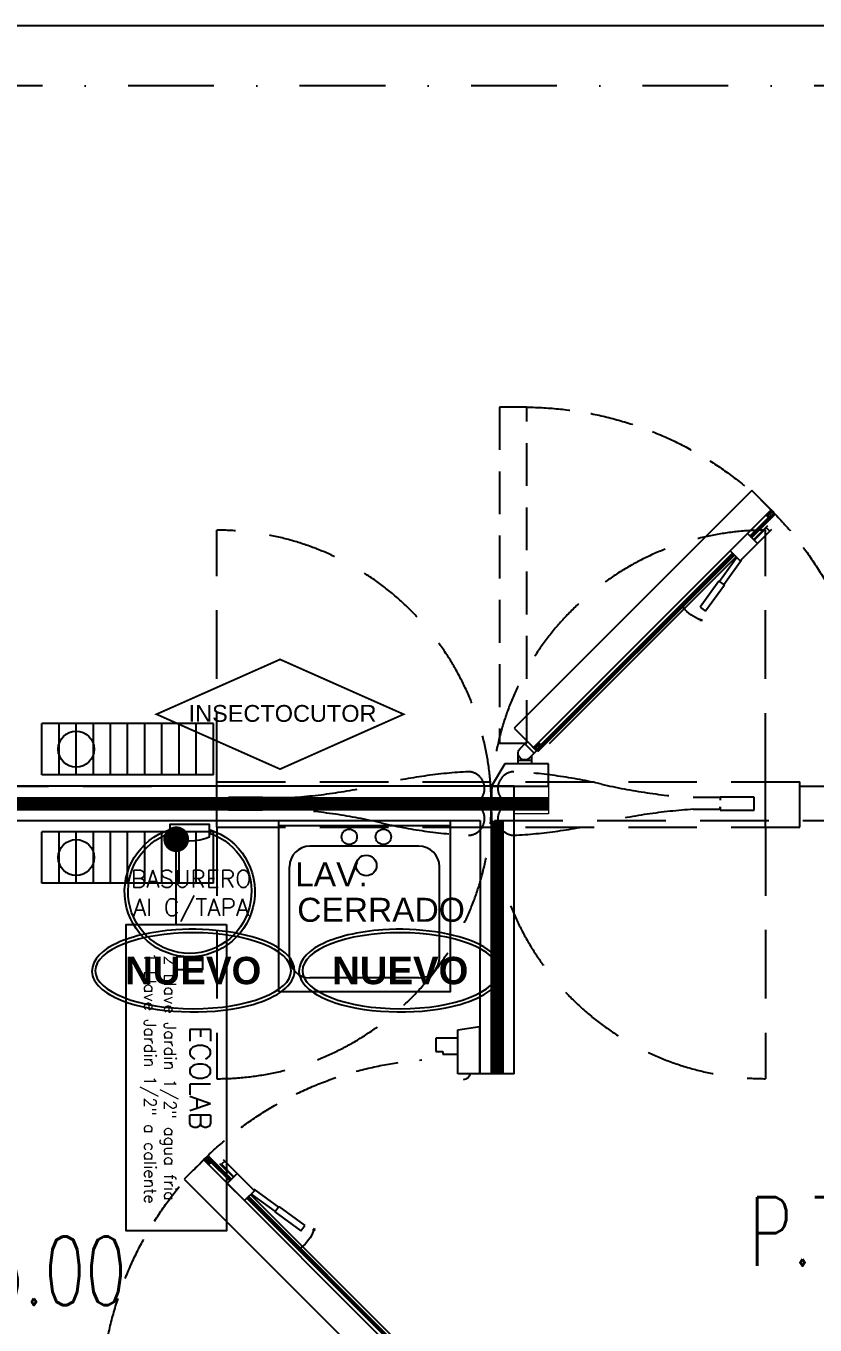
# Model space of a CAD drawing. Header units: millimetres. Extents: x 340 to 1003762, y 22 to 362022.
# Drawn here: x 572954 to 575255, y 287443 to 291232 of the extents above; entities that cross this region are included whole.
import ezdxf
from ezdxf.enums import TextEntityAlignment as Align

# ---------------------------------------------------------------- set-up
doc = ezdxf.new("R2010")
doc.units = ezdxf.units.MM
for name, pattern in [('LSBB_P_002 - PLANTA 1° NIVEL SALA DE VENTAS$0$000_ALTILLO PROPUESTA$0$HIDDEN', [0.375, 0.25, -0.125]), ('LSBB_P_002 - PLANTA 1° NIVEL SALA DE VENTAS$0$CONTINUOS', [0]), ('LSBB_P_002 - PLANTA 1° NIVEL SALA DE VENTAS$0$DASHDOT2', [0.5, 0.25, -0.125, 0, -0.125]), ('LSBB_P_002 - PLANTA 1° NIVEL SALA DE VENTAS$0$DASHED', [0.75, 0.5, -0.25]), ('LSBB_P_002 - PLANTA 1° NIVEL SALA DE VENTAS$0$HIDDEN', [0.375, 0.25, -0.125])]:
    doc.linetypes.add(name, pattern=pattern)
for name, color, linetype in [('A-DEMOLICION SV', 40, 'Continuous'), ('LSBB_P_002 - PLANTA 1° NIVEL SALA DE VENTAS$0$A-ACTIVOS NUEVOS', 20, 'Continuous'), ('LSBB_P_002 - PLANTA 1° NIVEL SALA DE VENTAS$0$A-Artefactos', 8, 'Continuous'), ('LSBB_P_002 - PLANTA 1° NIVEL SALA DE VENTAS$0$A-DEMOLICIONES', 30, 'LSBB_P_002 - PLANTA 1° NIVEL SALA DE VENTAS$0$DASHED'), ('LSBB_P_002 - PLANTA 1° NIVEL SALA DE VENTAS$0$A-Equipamiento acero inox', 8, 'Continuous'), ('LSBB_P_002 - PLANTA 1° NIVEL SALA DE VENTAS$0$A-INSECTOCUTOR', 1, 'Continuous'), ('LSBB_P_002 - PLANTA 1° NIVEL SALA DE VENTAS$0$A-MOBILIARIO', 8, 'Continuous'), ('LSBB_P_002 - PLANTA 1° NIVEL SALA DE VENTAS$0$A-PANEL CAMARA NUEVO', 10, 'LSBB_P_002 - PLANTA 1° NIVEL SALA DE VENTAS$0$CONTINUOS'), ('LSBB_P_002 - PLANTA 1° NIVEL SALA DE VENTAS$0$A-PUERTAS NUEVAS', 10, 'Continuous'), ('LSBB_P_002 - PLANTA 1° NIVEL SALA DE VENTAS$0$A-SE CONSTRUYE RELLENO', 10, 'LSBB_P_002 - PLANTA 1° NIVEL SALA DE VENTAS$0$CONTINUOS'), ('LSBB_P_002 - PLANTA 1° NIVEL SALA DE VENTAS$0$A-Textos', 2, 'Continuous'), ('LSBB_P_002 - PLANTA 1° NIVEL SALA DE VENTAS$0$A-TRAS-EQPM', 8, 'Continuous'), ('LSBB_P_002 - PLANTA 1° NIVEL SALA DE VENTAS$0$CANALETA-DESAGUE', 4, 'Continuous'), ('LSBB_P_002 - PLANTA 1° NIVEL SALA DE VENTAS$0$EJES', 8, 'LSBB_P_002 - PLANTA 1° NIVEL SALA DE VENTAS$0$DASHDOT2'), ('LSBB_P_002 - PLANTA 1° NIVEL SALA DE VENTAS$0$L-PILETAS EXISTENTES', 8, 'Continuous'), ('LSBB_P_002 - PLANTA 1° NIVEL SALA DE VENTAS$0$LLAVES ECOLAB', 90, 'Continuous'), ('LSBB_P_002 - PLANTA 1° NIVEL SALA DE VENTAS$0$MUROS', 5, 'Continuous')]:
    doc.layers.add(name, color=color, linetype=linetype)
doc.layers.add('LSBB_P_002 - PLANTA 1° NIVEL SALA DE VENTAS$0$A-Achurado', color=250, linetype='Continuous', lineweight=5)
doc.styles.add('LSBB_P_002 - PLANTA 1° NIVEL SALA DE VENTAS$0$ARIAL', font='')
doc.styles.add('LSBB_P_002 - PLANTA 1° NIVEL SALA DE VENTAS$0$ROMANS', font='romans')
doc.styles.add('LSBB_P_002 - PLANTA 1° NIVEL SALA DE VENTAS$0$SANSSERIF', font='sas_____.pfb')
doc.styles.get('LSBB_P_002 - PLANTA 1° NIVEL SALA DE VENTAS$0$ARIAL').set_extended_font_data('Arial', bold=True)

# ---------------------------------------------------------------- blocks, each defined once
blk = doc.blocks.new('LSBB_P_002 - PLANTA 1° NIVEL SALA DE VENTAS$0$A$C0C1D28A6')
at = {"color": 8}
blk.add_circle((0.4, 0.075), 0.0524, dxfattribs=at)
at = {"layer": 'LSBB_P_002 - PLANTA 1° NIVEL SALA DE VENTAS$0$CANALETA-DESAGUE', "color": 8}
for p, q in [((0, 0.15), (0.5, 0.15)), ((0, 0.15), (0, 0)), ((0.05, 0.15), (0.05, 0)), ((0.1, 0.15), (0.1, 0)), ((0.15, 0.15), (0.15, 0)), ((0.2, 0.15), (0.2, 0)), ((0.25, 0.15), (0.25, 0)), ((0.3, 0.15), (0.3, 0)), ((0.35, 0.15), (0.35, 0)), ((0.4, 0.15), (0.4, 0)), ((0.45, 0.15), (0.45, 0)), ((0.5, 0.15), (0.5, 0)), ((0, 0), (0.5, 0))]:
    blk.add_line(p, q, dxfattribs=at)
blk = doc.blocks.new('LSBB_P_002 - PLANTA 1° NIVEL SALA DE VENTAS$0$A$C0C504C7A')
at = {"const_width": 0.0089}
blk.add_lwpolyline([(0.0006, 0.5853), (0.2605, -0.0002), (0.0006, -0.5857), (-0.2594, -0.0002)], close=True, dxfattribs=at)
at = {"style": 'LSBB_P_002 - PLANTA 1° NIVEL SALA DE VENTAS$0$SANSSERIF'}
blk.add_text('INSECTOCUTOR', height=0.079689, rotation=270, dxfattribs=at).set_placement((-0.0352, -0.0121), align=Align.CENTER)
blk = doc.blocks.new('LSBB_P_002 - PLANTA 1° NIVEL SALA DE VENTAS$0$Basurero a.inox con tapa')
at = {"layer": 'LSBB_P_002 - PLANTA 1° NIVEL SALA DE VENTAS$0$A-TRAS-EQPM'}
blk.add_lwpolyline([(36217.61, -6637.72), (36217.61, -6645.33), (36213.95, -6645.33), (36213.95, -6637.72)], close=True, dxfattribs=at)
blk.add_lwpolyline([(36252.54, -6635.72), (36256.2, -6635.72), (36256.2, -6647.33), (36252.54, -6647.33)], dxfattribs=at)
at = {"layer": 'LSBB_P_002 - PLANTA 1° NIVEL SALA DE VENTAS$0$A-TRAS-EQPM', "ltscale": 3}
for radius, start, end in [(19, 17.787, 342.213), (18, 18.8112, 341.1888)]:
    blk.add_arc((36236.61, -6641.52), radius, start, end, dxfattribs=at)
at = {"layer": 'LSBB_P_002 - PLANTA 1° NIVEL SALA DE VENTAS$0$A-TRAS-EQPM'}
blk.add_arc((36266.36, -6641.52), 14.99, 157.2212, 202.7788, dxfattribs=at)
blk = doc.blocks.new('LSBB_P_002 - PLANTA 1° NIVEL SALA DE VENTAS$0$BAS')
at = {"layer": 'LSBB_P_002 - PLANTA 1° NIVEL SALA DE VENTAS$0$A-TRAS-EQPM', "linetype": 'Continuous', "extrusion": (0, 0, -1), "xscale": 0.01, "yscale": 0.01, "zscale": -0.01}
blk.add_blockref('LSBB_P_002 - PLANTA 1° NIVEL SALA DE VENTAS$0$Basurero a.inox con tapa', (-813.2584, 115.2507), dxfattribs=at)
at = {"layer": 'LSBB_P_002 - PLANTA 1° NIVEL SALA DE VENTAS$0$A-MOBILIARIO', "ltscale": 0.25, "insert": (450.9047, 48.8395), "char_height": 0.05, "width": 1.146377, "attachment_point": 5, "rotation": 90, "style": 'LSBB_P_002 - PLANTA 1° NIVEL SALA DE VENTAS$0$ROMANS'}
blk.add_mtext('\\A1;BASURERO\\PAI C/TAPA', dxfattribs=at)
blk = doc.blocks.new('LSBB_P_002 - PLANTA 1° NIVEL SALA DE VENTAS$0$A$C529333AF')
at = {"layer": 'LSBB_P_002 - PLANTA 1° NIVEL SALA DE VENTAS$0$A-ACTIVOS NUEVOS', "extrusion": (0, 0, -1)}
blk.add_ellipse((0, 0), major_axis=(0.2855, 0), ratio=0.388575, dxfattribs=at)
at = {"layer": 'LSBB_P_002 - PLANTA 1° NIVEL SALA DE VENTAS$0$A-ACTIVOS NUEVOS'}
blk.add_open_spline([(0.2955, 0), (0.2955, -0.021), (0.2828, -0.0409), (0.2407, -0.0737), (0.2108, -0.0875), (0.0693, -0.1291), (-0.0893, -0.1272), (-0.2453, -0.0748), (-0.2842, -0.048), (-0.3027, 0.019), (-0.2777, 0.0523), (-0.188, 0.0987), (-0.1218, 0.1143), (0.0524, 0.1263), (0.163, 0.1102), (0.2698, 0.0572), (0.2955, 0.0303), (0.2955, 0)], degree=3, knots=[0, 0, 0, 0, 0.461791, 0.461791, 0.923583, 0.923583, 2.283227, 2.283227, 3.034626, 3.034626, 3.786024, 3.786024, 4.537423, 4.537423, 5.618495, 5.618495, 6.283185, 6.283185, 6.283185, 6.283185], dxfattribs=at)
at = {"layer": 'LSBB_P_002 - PLANTA 1° NIVEL SALA DE VENTAS$0$A-ACTIVOS NUEVOS', "insert": (0, 0), "char_height": 0.08, "attachment_point": 5, "style": 'LSBB_P_002 - PLANTA 1° NIVEL SALA DE VENTAS$0$ARIAL'}
blk.add_mtext_dynamic_manual_height_columns('NUEVO', width=0.536552, gutter_width=0.7, heights=[0], dxfattribs=at)
blk = doc.blocks.new('LSBB_P_002 - PLANTA 1° NIVEL SALA DE VENTAS$0$LLAVE ECOLAB')
at = {"layer": 'LSBB_P_002 - PLANTA 1° NIVEL SALA DE VENTAS$0$LLAVES ECOLAB', "color": 8}
blk.add_lwpolyline([(-1.5014, 0.5435), (-1.5014, 1.4369), (-1.2086, 1.4369), (-1.2086, 0.5435)], close=True, dxfattribs=at)
for points in [[(-1.355, 0.5435), (-1.355, 0.2948)], [(-1.355, 0.5107), (-1.355, 0.2948)]]:
    blk.add_lwpolyline(points, dxfattribs=at)
at = {"layer": 'LSBB_P_002 - PLANTA 1° NIVEL SALA DE VENTAS$0$LLAVES ECOLAB', "color": 8, "const_width": 0.035}
blk.add_lwpolyline([(-1.375, 0.2948, 1), (-1.335, 0.2948, 1)], format="xyb", close=True, dxfattribs=at)
blk.add_lwpolyline([(-1.375, 0.2948, 1), (-1.335, 0.2948, 1)], format="xyb", close=True, dxfattribs=at)
at = {"layer": 'LSBB_P_002 - PLANTA 1° NIVEL SALA DE VENTAS$0$A-MOBILIARIO', "ltscale": 0.25, "insert": (-1.3522, 0.9916), "char_height": 0.06, "width": 1.146377, "attachment_point": 5, "rotation": 90, "style": 'LSBB_P_002 - PLANTA 1° NIVEL SALA DE VENTAS$0$ROMANS'}
blk.add_mtext('\\A1;ECOLAB\\P{\\H0.58333x;2 Llave Jardin 1/2" agua fria\\P1 Llave Jardin 1/2" a caliente}', dxfattribs=at)
blk = doc.blocks.new('LSBB_P_002 - PLANTA 1° NIVEL SALA DE VENTAS$0$A$C51DB38BC')
at = {"ltscale": 10}
h = blk.add_hatch(color=256, dxfattribs=at)
h.paths.add_polyline_path([(0.5012, 0.623), (0.507, 0.6276), (0.5086, 0.6235)])
h.paths.add_polyline_path([(0.5616, 0.6673), (0.5592, 0.6602), (0.5556, 0.6628)])
for p, q in [((0.3011, 0.9458), (0.3577, 1.0023)), ((0.3577, 1.0023), (1.0507, 0.3094)), ((0.2908, 0.9323), (0.2908, 0.9323)), ((0.2909, 0.9318), (0.3579, 0.8648)), ((0.3042, 0.931), (0.2916, 0.9329)), ((0.3006, 0.9452), (0.2946, 0.9392)), ((0.2946, 0.9382), (0.2971, 0.9357)), ((0.3004, 0.9429), (0.2962, 0.9387)), ((0.2962, 0.9387), (0.2981, 0.9368)), ((0.2999, 0.9395), (0.2974, 0.9383)), ((0.2981, 0.9357), (0.2981, 0.9357)), ((0.2987, 0.9299), (0.3031, 0.9252)), ((0.3098, 0.9296), (0.2999, 0.9395)), ((0.3011, 0.9458), (0.9941, 0.2528)), ((0.3011, 0.9458), (0.9941, 0.2528)), ((0.3011, 0.9458), (0.9941, 0.2528)), ((0.3017, 0.9442), (0.3011, 0.9437)), ((0.3017, 0.9442), (0.3015, 0.944)), ((0.3017, 0.9452), (0.3017, 0.9452)), ((0.3031, 0.9252), (0.3607, 0.8676)), ((0.3059, 0.9279), (0.3059, 0.9279)), ((0.3084, 0.9244), (0.3059, 0.9269)), ((0.3059, 0.9269), (0.3629, 0.8698)), ((0.3089, 0.926), (0.307, 0.9279)), ((0.3086, 0.9271), (0.3098, 0.9296)), ((0.3131, 0.9302), (0.3089, 0.926)), ((0.3154, 0.9304), (0.3094, 0.9244)), ((0.3144, 0.9315), (0.3139, 0.9309)), ((0.3154, 0.9315), (0.3154, 0.9315)), ((0.3004, 0.8885), (0.3129, 0.876)), ((0.3048, 0.8841), (0.3144, 0.8938)), ((0.3117, 0.8998), (0.3523, 0.8592)), ((0.3129, 0.876), (0.341, 0.8479)), ((0.3144, 0.8938), (0.3507, 0.8575)), ((0.341, 0.8479), (0.37, 0.8769)), ((0.37, 0.8769), (0.4203, 0.8266)), ((0.341, 0.8479), (0.3913, 0.7976)), ((0.3872, 0.7996), (0.4392, 0.7279)), ((0.3913, 0.7976), (0.4203, 0.8266)), ((0.401, 0.8072), (0.4518, 0.7371)), ((0.4026, 0.8089), (0.9481, 0.2634)), ((0.9801, 0.2426), (0.4082, 0.8145)), ((0.9735, 0.2548), (0.411, 0.8173)), ((0.9752, 0.2576), (0.4133, 0.8195)), ((0.4534, 0.7383), (0.4375, 0.7268)), ((0.4375, 0.7268), (0.4924, 0.6511)), ((0.4534, 0.7383), (0.5082, 0.6626)), ((0.5082, 0.6626), (0.4924, 0.6511)), ((1.0507, 0.3094), (0.9941, 0.2528)), ((-0.0535, 0.205), (-0.0535, 0.2691)), ((-0.0535, 0.2691), (-0.0143, 0.2691)), ((-0.0143, 0.2691), (-0.0143, 0.248)), ((0.9787, 0.2671), (0.9727, 0.2611)), ((0.9798, 0.2661), (0.9792, 0.2655)), ((0.9798, 0.2671), (0.9798, 0.2671)), ((1.0124, 0.2711), (0.9849, 0.2436)), ((1.0195, 0.2641), (1.0124, 0.2711)), ((-0.0143, 0.248), (-0.0067, 0.248)), ((-0.0067, 0.248), (-0.0067, 0.205)), ((0.9727, 0.2601), (0.9752, 0.2576)), ((0.9782, 0.2503), (0.9735, 0.2548)), ((0.9785, 0.2648), (0.9743, 0.2606)), ((0.9743, 0.2606), (0.9762, 0.2586)), ((0.9754, 0.2603), (0.9779, 0.2615)), ((0.9762, 0.2576), (0.9762, 0.2576)), ((0.9779, 0.2615), (0.9878, 0.2516)), ((0.9793, 0.2559), (0.9813, 0.2433)), ((0.9806, 0.2425), (0.9806, 0.2425)), ((0.984, 0.2498), (0.984, 0.2498)), ((0.9865, 0.2463), (0.984, 0.2487)), ((0.9919, 0.2365), (0.9849, 0.2436)), ((0.987, 0.2479), (0.9851, 0.2498)), ((0.9878, 0.2516), (0.9866, 0.2491)), ((0.9913, 0.2521), (0.987, 0.2479)), ((0.9936, 0.2523), (0.9876, 0.2463)), ((1.0195, 0.2641), (0.9919, 0.2365)), ((0.9919, 0.2365), (1.0057, 0.2227)), ((0.9925, 0.2533), (0.992, 0.2528)), ((0.9925, 0.2533), (0.9923, 0.2532)), ((0.9936, 0.2533), (0.9936, 0.2533)), ((1, 0.2284), (1, 0.215)), ((1.0333, 0.2503), (1.0195, 0.2641)), ((1.039, 0.215), (1.039, 0.2345)), ((-0.078, 0.205), (-0.088, 0.14)), ((0.05, 0.205), (-0.078, 0.205)), ((0.05, 0.14), (0.05, 0.205)), ((0.95, 0.205), (1.078, 0.205)), ((0.95, 0.14), (0.95, 0.205)), ((1, 0.215), (1, 0.205)), ((1, 0.215), (1.039, 0.215)), ((1, 0.215), (1.039, 0.215)), ((1, 0.205), (1.039, 0.205)), ((1, 0.205), (1.039, 0.205)), ((1.039, 0.205), (1.039, 0.215)), ((1.078, 0.205), (1.117, 0.14)), ((0.05, 0.14), (-0.088, 0.14)), ((1.117, 0.14), (0.95, 0.14))]:
    blk.add_line(p, q)
for p, q in [((0.5616, 0.6673), (0.5556, 0.6628)), ((0.5592, 0.6602), (0.5556, 0.6628)), ((0.5616, 0.6673), (0.5592, 0.6602)), ((0.5012, 0.623), (0.507, 0.6276)), ((0.5012, 0.623), (0.5086, 0.6235)), ((0.5086, 0.6235), (0.507, 0.6276))]:
    blk.add_line(p, q, dxfattribs=at)
at = {"color": 8, "linetype": 'LSBB_P_002 - PLANTA 1° NIVEL SALA DE VENTAS$0$HIDDEN', "ltscale": 0.5, "elevation": 0}
blk.add_lwpolyline([(1.0931, 1.246), (1.0931, 0.266), (1.0131, 0.266), (1.0131, 1.246)], close=True, dxfattribs=at)
at = {"color": 8, "linetype": 'LSBB_P_002 - PLANTA 1° NIVEL SALA DE VENTAS$0$HIDDEN', "ltscale": 0.5}
blk.add_arc((1.0208, 0.2317), 1.0139, 90.4384, 175.5689, dxfattribs=at)
for centre, radius, start, end in [((0.2915, 0.9322), 0.00075, 80, 170.6608), ((0.2915, 0.9322), 0.00075, 170.6608, 260), ((0.2951, 0.9387), 0.00075, 135, 225), ((0.2976, 0.9362), 0.00075, 225, 315), ((0.2975, 0.938), 0.00025, 116.5651, 225), ((0.2976, 0.9362), 0.00075, 315, 45), ((0.3011, 0.9447), 0.00075, 45, 135), ((0.3011, 0.9447), 0.00075, 315, 45), ((0.3064, 0.9274), 0.00075, 135, 225), ((0.3064, 0.9274), 0.00075, 45, 135), ((0.3083, 0.9272), 0.00025, 225, 333.4349), ((0.3089, 0.9249), 0.00075, 225, 315), ((0.3149, 0.9309), 0.00075, 45, 135), ((0.3149, 0.9309), 0.00075, 315, 45), ((0.9792, 0.2666), 0.00075, 45, 135), ((0.9792, 0.2666), 0.00075, 315, 45), ((0.9732, 0.2606), 0.00075, 135, 225), ((0.9757, 0.2581), 0.00075, 225, 315), ((0.9757, 0.2581), 0.00075, 315, 45), ((0.9805, 0.2432), 0.00075, 190, 279.3392), ((0.9805, 0.2432), 0.00075, 279.3392, 10), ((0.9845, 0.2493), 0.00075, 135, 225), ((0.9845, 0.2493), 0.00075, 45, 135), ((0.987, 0.2468), 0.00075, 225, 315), ((0.993, 0.2528), 0.00075, 45, 135), ((0.993, 0.2528), 0.00075, 315, 45), ((1.0195, 0.2365), 0.0195, 225, 45), ((1.0195, 0.2345), 0.0195, 0, 2.9395), ((0.0476, 0.189), 0.0201, 276.9727, 0)]:
    blk.add_arc(centre, radius, start, end)
at = {"ltscale": 10}
blk.add_arc((0.4674, 0.7325), 0.1146, 290.711, 321.7284, dxfattribs=at)
for points in [[(0.3131, 0.9302), (0.3128, 0.9305), (0.3124, 0.9308), (0.3111, 0.9317), (0.3103, 0.9323), (0.3086, 0.9336), (0.3078, 0.9342), (0.3065, 0.9355), (0.3059, 0.9361), (0.3047, 0.9373), (0.3042, 0.9379), (0.3027, 0.9398), (0.3017, 0.9411), (0.3006, 0.9426), (0.3005, 0.9428), (0.3004, 0.9429)], [(0.9785, 0.2648), (0.9788, 0.2644), (0.9791, 0.2641), (0.98, 0.2628), (0.9806, 0.262), (0.9819, 0.2603), (0.9826, 0.2595), (0.9838, 0.2581), (0.9844, 0.2575), (0.9856, 0.2564), (0.9862, 0.2559), (0.9881, 0.2543), (0.9895, 0.2534), (0.9909, 0.2523), (0.9911, 0.2522), (0.9913, 0.2521)]]:
    blk.add_open_spline(points, degree=3, knots=[0.165357, 0.165357, 0.165357, 0.165357, 1.560415, 1.560415, 4.681244, 4.681244, 7.739395, 7.739395, 10.144269, 10.144269, 12.549143, 12.549143, 17.358892, 17.358892, 17.945413, 17.945413, 17.945413, 17.945413])
for points in [[(0.3139, 0.9309), (0.3068, 0.9366), (0.3011, 0.9437)], [(0.9792, 0.2655), (0.9849, 0.2585), (0.992, 0.2528)]]:
    blk.add_spline(points, degree=3)
blk = doc.blocks.new('LSBB_P_002 - PLANTA 1° NIVEL SALA DE VENTAS$0$DEMOL')
at = {"layer": 'LSBB_P_002 - PLANTA 1° NIVEL SALA DE VENTAS$0$A-DEMOLICIONES', "linetype": 'LSBB_P_002 - PLANTA 1° NIVEL SALA DE VENTAS$0$000_ALTILLO PROPUESTA$0$HIDDEN', "ltscale": 0.8}
for p, q in [((996.7299, 303.1362), (996.7299, 303.8699)), ((998.3299, 303.1362), (998.3299, 303.8699)), ((996.7299, 303.0037), (996.7299, 303.1362)), ((996.7299, 303.1362), (998.3299, 303.1362)), ((998.3299, 303.0037), (998.3299, 303.1362)), ((998.3299, 303.1362), (998.4302, 303.1362)), ((998.4302, 303.0037), (998.4302, 303.1362)), ((993.939, 303.123), (996.6296, 303.123)), ((998.4302, 303.123), (1001.4563, 303.123)), ((996.7634, 303.0536, 0.0106), (996.7634, 303.0915, 0.0106)), ((996.7634, 303.0915, 0.0106), (996.8626, 303.0915, 0.0106)), ((996.8626, 303.0915, 0.0106), (996.8626, 303.0826, 0.0106)), ((996.8626, 303.0898), (996.8626, 303.0826)), ((996.8626, 303.0898), (996.9406, 303.0898)), ((996.8626, 303.0556), (996.8626, 303.0628)), ((996.8626, 303.0628, 0.0106), (996.8626, 303.0536, 0.0106)), ((997.5299, 303.0628), (997.5299, 303.0826)), ((997.5299, 303.0628), (997.5299, 303.0826)), ((997.5299, 303.0628), (997.5299, 303.0826)), ((997.5299, 303.0628), (997.5299, 303.0826)), ((998.1971, 303.0898), (998.1191, 303.0898)), ((998.2963, 303.0915, 0.0106), (998.1971, 303.0915, 0.0106)), ((998.1971, 303.0915, 0.0106), (998.1971, 303.0826, 0.0106)), ((998.1971, 303.0898), (998.1971, 303.0826)), ((998.1971, 303.0556), (998.1971, 303.0628)), ((998.1971, 303.0628, 0.0106), (998.1971, 303.0536, 0.0106)), ((998.2963, 303.0536, 0.0106), (998.2963, 303.0915, 0.0106)), ((993.939, 303.023), (1000.189, 303.023)), ((996.8626, 303.0536, 0.0106), (996.7634, 303.0536, 0.0106)), ((996.8626, 303.0556), (996.9406, 303.0556)), ((998.1971, 303.0556), (998.1191, 303.0556)), ((998.1971, 303.0536, 0.0106), (998.2963, 303.0536, 0.0106)), ((996.7299, 303.0037), (996.7299, 302.2699)), ((996.7299, 303.0037), (998.3299, 303.0037)), ((998.3299, 303.0037), (998.3299, 302.2699)), ((998.3299, 303.0037), (998.4302, 303.0037))]:
    blk.add_line(p, q, dxfattribs=at)
for centre, radius, start, end in [((996.7299, 303.0699), 0.8, 0.1969, 90), ((998.3299, 303.0699), 0.8, 90.0017, 179.8007), ((997.5431, 301.6836, 0.0106), 1.4839, 93.0688, 103.029), ((997.4619, 303.1167, 0.0106), 0.0487, 315.4476, 87.9321), ((997.5978, 303.1167, 0.0106), 0.0487, 92.0679, 224.5524), ((997.5166, 301.6836, 0.0106), 1.4839, 76.971, 86.9312), ((996.834, 304.7414, 0.0106), 1.6551, 273.6938, 283.0823), ((998.2257, 304.7414, 0.0106), 1.6551, 256.9177, 266.3062), ((996.7299, 303.0699), 0.8, 270, 359.8031), ((997.4619, 303.0286, 0.0106), 0.0487, 272.0679, 44.5524), ((998.3299, 303.07), 0.8, 180.1993, 269.9983), ((997.5978, 303.0286, 0.0106), 0.0487, 135.4476, 267.9321), ((996.834, 301.404, 0.0106), 1.6551, 76.9177, 86.3062), ((998.2257, 301.404, 0.0106), 1.6551, 93.6938, 103.0823), ((997.5431, 304.4617, 0.0106), 1.4839, 256.971, 266.9312), ((997.5166, 304.4617, 0.0106), 1.4839, 273.0688, 283.029)]:
    blk.add_arc(centre, radius, start, end, dxfattribs=at)
blk = doc.blocks.new('LSBB_P_002 - PLANTA 1° NIVEL SALA DE VENTAS', base_point=(223.5696, 14.2202))
at = {"layer": 'LSBB_P_002 - PLANTA 1° NIVEL SALA DE VENTAS$0$A-Achurado', "color": 1}
blk.add_lwpolyline([(797.5972, 303.123), (797.6972, 303.123), (797.6972, 303.043), (797.5972, 303.043)], dxfattribs=at)
at = {"layer": 'LSBB_P_002 - PLANTA 1° NIVEL SALA DE VENTAS$0$A-Artefactos', "ltscale": 2}
blk.add_line((796.91, 303.023), (797.11, 303.023), dxfattribs=at)
at = {"layer": 'LSBB_P_002 - PLANTA 1° NIVEL SALA DE VENTAS$0$A-Artefactos'}
for p, q in [((797.41, 303.008), (796.91, 303.008)), ((797.3188, 302.948), (797.0013, 302.948)), ((796.9413, 302.6238), (796.9413, 302.888)), ((797.3788, 302.6238), (797.3788, 302.888)), ((797.3188, 302.5638), (797.0013, 302.5638))]:
    blk.add_line(p, q, dxfattribs=at)
blk.add_lwpolyline([(796.91, 302.523), (796.91, 303.023), (797.41, 303.023), (797.41, 302.523)], close=True, dxfattribs=at)
for centre, radius in [((797.1159, 302.9756), 0.0225), ((797.2153, 302.9756), 0.0225), ((797.1656, 302.8919), 0.03)]:
    blk.add_circle(centre, radius, dxfattribs=at)
for centre, start, end in [((797.0013, 302.888), 90, 180), ((797.3188, 302.888), 0, 90), ((797.0013, 302.6238), 180, 270), ((797.3188, 302.6238), 270, 0)]:
    blk.add_arc(centre, 0.06, start, end, dxfattribs=at)
at = {"layer": 'LSBB_P_002 - PLANTA 1° NIVEL SALA DE VENTAS$0$A-PANEL CAMARA NUEVO'}
for points in [[(797.5971, 302.2846), (797.5972, 303.123), (796.1283, 303.123), (796.1283, 303.023), (797.4972, 303.023)], [(797.4972, 303.023), (797.4971, 302.2846)], [(797.5971, 302.2846), (797.4971, 302.2846)]]:
    blk.add_lwpolyline(points, dxfattribs=at)
at = {"layer": 'LSBB_P_002 - PLANTA 1° NIVEL SALA DE VENTAS$0$A-SE CONSTRUYE RELLENO', "const_width": 0.04}
for points in [[(796.1283, 303.0721), (797.6972, 303.0721)], [(797.5472, 303.023), (797.547, 302.2846)]]:
    blk.add_lwpolyline(points, dxfattribs=at)
at = {"layer": 'LSBB_P_002 - PLANTA 1° NIVEL SALA DE VENTAS$0$EJES'}
blk.add_line((879.7376, 305.1656), (769.0572, 305.1656), dxfattribs=at)
at = {"layer": 'LSBB_P_002 - PLANTA 1° NIVEL SALA DE VENTAS$0$MUROS'}
blk.add_line((815.2645, 305.3406), (795.7995, 305.3406), dxfattribs=at)
at = {"layer": 'LSBB_P_002 - PLANTA 1° NIVEL SALA DE VENTAS$0$A-ACTIVOS NUEVOS'}
for p in [(796.6608, 302.5849), (797.2646, 302.5849)]:
    blk.add_blockref('LSBB_P_002 - PLANTA 1° NIVEL SALA DE VENTAS$0$A$C529333AF', p, dxfattribs=at)
at = {"layer": 'LSBB_P_002 - PLANTA 1° NIVEL SALA DE VENTAS$0$A-DEMOLICIONES'}
blk.add_blockref('LSBB_P_002 - PLANTA 1° NIVEL SALA DE VENTAS$0$DEMOL', (-200, 0), dxfattribs=at)
at = {"layer": 'LSBB_P_002 - PLANTA 1° NIVEL SALA DE VENTAS$0$A-Equipamiento acero inox', "color": 0, "rotation": 269.9999999999999}
blk.add_blockref('LSBB_P_002 - PLANTA 1° NIVEL SALA DE VENTAS$0$BAS', (747.8152, 753.7078), dxfattribs=at)
at = {"layer": 'LSBB_P_002 - PLANTA 1° NIVEL SALA DE VENTAS$0$A-INSECTOCUTOR', "color": 1, "xscale": 0.6154695185053047, "yscale": 0.6154695185053047, "zscale": 0.6154695185053047, "rotation": 90}
blk.add_blockref('LSBB_P_002 - PLANTA 1° NIVEL SALA DE VENTAS$0$A$C0C504C7A', (796.9139, 303.3326), dxfattribs=at)
at = {"layer": 'LSBB_P_002 - PLANTA 1° NIVEL SALA DE VENTAS$0$A-PUERTAS NUEVAS', "xscale": -1}
for p, rotation in [((798.6472, 302.983), 359.9999659726682), ((797.6371, 302.3346), 89.99996597266825)]:
    blk.add_blockref('LSBB_P_002 - PLANTA 1° NIVEL SALA DE VENTAS$0$A$C51DB38BC', p, dxfattribs=dict(at, rotation=rotation))
at = {"layer": 'LSBB_P_002 - PLANTA 1° NIVEL SALA DE VENTAS$0$L-PILETAS EXISTENTES', "rotation": 180}
for p in [(796.7196, 303.3062), (796.7196, 302.99)]:
    blk.add_blockref('LSBB_P_002 - PLANTA 1° NIVEL SALA DE VENTAS$0$A$C0C1D28A6', p, dxfattribs=at)
at = {"layer": 'LSBB_P_002 - PLANTA 1° NIVEL SALA DE VENTAS$0$LLAVES ECOLAB', "rotation": 179.9999999999999}
blk.add_blockref('LSBB_P_002 - PLANTA 1° NIVEL SALA DE VENTAS$0$LLAVE ECOLAB', (795.2562, 303.2632), dxfattribs=at)
at = {"layer": 'LSBB_P_002 - PLANTA 1° NIVEL SALA DE VENTAS$0$A-Artefactos', "style": 'LSBB_P_002 - PLANTA 1° NIVEL SALA DE VENTAS$0$SANSSERIF'}
for s, p in [('LAV.', (796.9579, 302.8311)), ('CERRADO ', (796.9641, 302.7276))]:
    blk.add_text(s, height=0.07, dxfattribs=at).set_placement(p)
at = {"layer": 'LSBB_P_002 - PLANTA 1° NIVEL SALA DE VENTAS$0$A-Textos', "char_height": 0.2, "width": 3.652653, "attachment_point": 2, "style": 'LSBB_P_002 - PLANTA 1° NIVEL SALA DE VENTAS$0$ROMANS'}
for s, insert in [('{\\W0.7;CAMARA \\PP.TERMINADOS}', (798.9477, 302.2575)), ('{\\W0.7;TRASTIENDA PASTELERIA h:3.00}', (795.0053, 301.8098))]:
    blk.add_mtext(s, dxfattribs=dict(at, insert=insert))

msp = doc.modelspace()

# ---------------------------------------------------------------- block references
at = {"layer": 'A-DEMOLICION SV', "xscale": 1000, "yscale": 1000, "zscale": 1000}
msp.add_blockref('LSBB_P_002 - PLANTA 1° NIVEL SALA DE VENTAS', (350.9, 111.5), dxfattribs=at)

doc.saveas('drawing.dxf')
